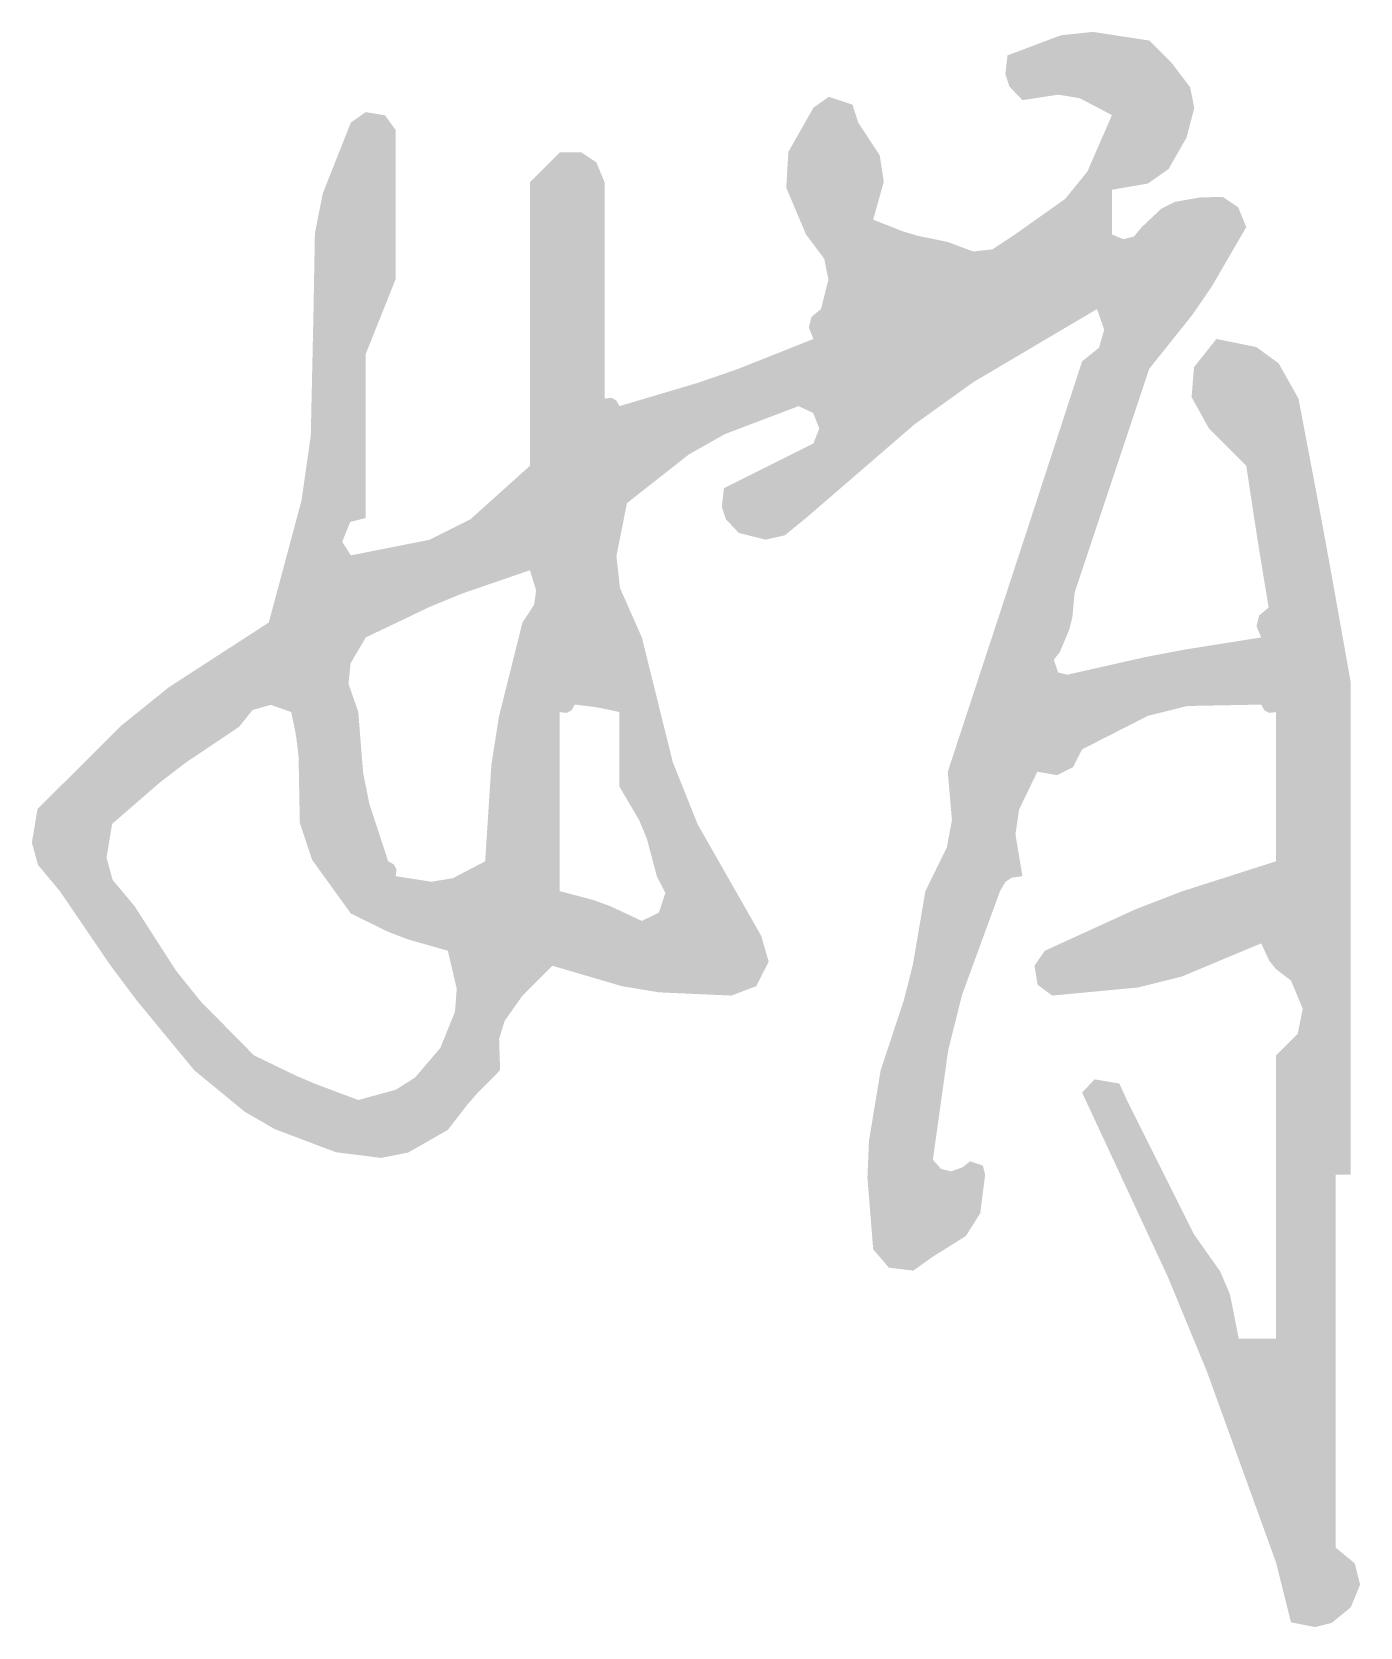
# Model space of a CAD drawing. Extents: x -37230 to 424755, y -141014 to 127947.
# Drawn here: x 48331 to 49127, y 21923 to 22879 of the extents above; entities that cross this region are included whole.
import ezdxf

# ---------------------------------------------------------------- set-up
doc = ezdxf.new("R2010")
doc.units = 0
doc.header["$LTSCALE"] = 1000
doc.header["$MEASUREMENT"] = 0

# ---------------------------------------------------------------- blocks, each defined once
blk = doc.blocks.new('1231313')
h = blk.add_hatch(color=1)
h.paths.add_polyline_path([(2276.47086, 1569.21226), (2276.47007, 1569.21938), (2276.47242, 1569.23122), (2276.48627, 1569.24211), (2276.49429, 1569.24664), (2276.51076, 1569.25289), (2276.51401, 1569.25138), (2276.5154, 1569.2479), (2276.51409, 1569.24456), (2276.50609, 1569.24056), (2276.50209, 1569.23856), (2276.49409, 1569.23456), (2276.49361, 1569.23037), (2276.49453, 1569.22762), (2276.49742, 1569.22455), (2276.50339, 1569.22306), (2276.50766, 1569.22401), (2276.51243, 1569.22789), (2276.53666, 1569.24881), (2276.54987, 1569.25829), (2276.57744, 1569.27457), (2276.57905, 1569.26999), (2276.57789, 1569.26594), (2276.57411, 1569.2629), (2276.56215, 1569.22621), (2276.55614, 1569.20787), (2276.5441, 1569.17121), (2276.54503, 1569.16039), (2276.54388, 1569.15428), (2276.5391, 1569.14453), (2276.53633, 1569.12827), (2276.5343, 1569.12018), (2276.5291, 1569.10452), (2276.52649, 1569.08872), (2276.52615, 1569.08048), (2276.52743, 1569.06451), (2276.53092, 1569.06042), (2276.53638, 1569.05974), (2276.54077, 1569.06285), (2276.54813, 1569.06747), (2276.55136, 1569.07256), (2276.55244, 1569.08118), (2276.55192, 1569.08323), (2276.54908, 1569.08417), (2276.54744, 1569.08285), (2276.54485, 1569.08191), (2276.5426, 1569.08247), (2276.54077, 1569.08452), (2276.5442, 1569.10902), (2276.54727, 1569.1213), (2276.55577, 1569.14453), (2276.55698, 1569.14661), (2276.55839, 1569.14755), (2276.56077, 1569.14787), (2276.55922, 1569.15717), (2276.56001, 1569.16271), (2276.56411, 1569.17121), (2276.56851, 1569.17044), (2276.57208, 1569.17222), (2276.57411, 1569.17621), (2276.58881, 1569.18369), (2276.59763, 1569.18589), (2276.61412, 1569.18621), (2276.61484, 1569.18491), (2276.61598, 1569.18434), (2276.61745, 1569.18454), (2276.61745, 1569.17121), (2276.61745, 1569.16454), (2276.61745, 1569.1512), (2276.59634, 1569.14445), (2276.58593, 1569.14042), (2276.56577, 1569.1312), (2276.56347, 1569.12786), (2276.56418, 1569.1236), (2276.56744, 1569.12119), (2276.5866, 1569.123), (2276.59636, 1569.12544), (2276.61412, 1569.13286), (2276.61592, 1569.12899), (2276.6174, 1569.12713), (2276.62079, 1569.12453), (2276.6234, 1569.11825), (2276.62228, 1569.11265), (2276.61745, 1569.10786), (2276.61745, 1569.08252), (2276.61745, 1569.06985), (2276.61745, 1569.04451), (2276.61412, 1569.04451), (2276.61245, 1569.04451), (2276.60912, 1569.04451), (2276.60714, 1569.05447), (2276.60497, 1569.05954), (2276.59912, 1569.06785), (2276.59311, 1569.07985), (2276.59011, 1569.08585), (2276.58411, 1569.09786), (2276.58243, 1569.10155), (2276.57689, 1569.10247), (2276.57411, 1569.09952), (2276.59328, 1569.05832), (2276.60198, 1569.03723), (2276.61745, 1568.9945), (2276.61879, 1568.98916), (2276.61945, 1568.98649), (2276.62079, 1568.98116), (2276.62618, 1568.9801), (2276.62986, 1568.98102), (2276.63412, 1568.98449), (2276.63622, 1568.98958), (2276.63503, 1568.99433), (2276.63079, 1568.99783), (2276.63079, 1569.03117), (2276.63079, 1569.04784), (2276.63079, 1569.08118), (2276.63212, 1569.08118), (2276.63279, 1569.08118), (2276.63412, 1569.08118), (2276.63412, 1569.1252), (2276.63412, 1569.1472), (2276.63412, 1569.19121), (2276.6296, 1569.21658), (2276.62727, 1569.22925), (2276.62246, 1569.25456), (2276.61801, 1569.26247), (2276.61301, 1569.2661), (2276.60412, 1569.2679), (2276.59912, 1569.26161), (2276.59857, 1569.25492), (2276.60245, 1569.24789), (2276.60578, 1569.24456), (2276.60745, 1569.24289), (2276.61079, 1569.23956), (2276.61271, 1569.22688), (2276.61371, 1569.22054), (2276.61579, 1569.20788), (2276.61367, 1569.20613), (2276.61307, 1569.20376), (2276.61412, 1569.20121), (2276.59668, 1569.19844), (2276.588, 1569.19677), (2276.57078, 1569.19288), (2276.56873, 1569.1934), (2276.56779, 1569.19624), (2276.56911, 1569.19788), (2276.57123, 1569.20295), (2276.57193, 1569.20574), (2276.57244, 1569.21122), (2276.57911, 1569.23122), (2276.58244, 1569.24123), (2276.58911, 1569.26123), (2276.5987, 1569.27322), (2276.60309, 1569.27962), (2276.61079, 1569.2929), (2276.60896, 1569.29735), (2276.60559, 1569.29959), (2276.60078, 1569.29957), (2276.59491, 1569.29854), (2276.5918, 1569.29699), (2276.58745, 1569.2929), (2276.58569, 1569.29079), (2276.58332, 1569.29019), (2276.58078, 1569.29124), (2276.58078, 1569.29524), (2276.58078, 1569.29724), (2276.58078, 1569.30124), (2276.5888, 1569.30262), (2276.59341, 1569.30584), (2276.59745, 1569.31291), (2276.59917, 1569.31949), (2276.59824, 1569.32417), (2276.59411, 1569.32958), (2276.59211, 1569.33158), (2276.59111, 1569.33258), (2276.58911, 1569.33458), (2276.57652, 1569.3365), (2276.56936, 1569.33575), (2276.55744, 1569.33125), (2276.55696, 1569.32706), (2276.55788, 1569.32431), (2276.56077, 1569.32125), (2276.56879, 1569.32248), (2276.57359, 1569.32168), (2276.58078, 1569.31791), (2276.57529, 1569.30531), (2276.57032, 1569.29919), (2276.55911, 1569.29124), (2276.55406, 1569.28792), (2276.54975, 1569.28744), (2276.5441, 1569.28957), (2276.53728, 1569.29097), (2276.5339, 1569.29199), (2276.52743, 1569.29457), (2276.52981, 1569.30301), (2276.5289, 1569.30891), (2276.5241, 1569.31624), (2276.5228, 1569.32026), (2276.51754, 1569.32201), (2276.51409, 1569.31958), (2276.50849, 1569.3097), (2276.50801, 1569.3017), (2276.51243, 1569.29124), (2276.5165, 1569.2858), (2276.51743, 1569.28116), (2276.51576, 1569.27457), (2276.51364, 1569.27282), (2276.51305, 1569.27044), (2276.51409, 1569.2679), (2276.49704, 1569.26113), (2276.48834, 1569.25812), (2276.47075, 1569.25289), (2276.47003, 1569.2542), (2276.46889, 1569.25476), (2276.46742, 1569.25456), (2276.46742, 1569.2739), (2276.46742, 1569.28357), (2276.46742, 1569.30291), (2276.46559, 1569.30735), (2276.46222, 1569.3096), (2276.45741, 1569.30958), (2276.45475, 1569.30691), (2276.45341, 1569.30557), (2276.45074, 1569.30291), (2276.45074, 1569.27757), (2276.45074, 1569.2649), (2276.45074, 1569.23956), (2276.43744, 1569.2276), (2276.42829, 1569.22302), (2276.41073, 1569.21955), (2276.40881, 1569.22259), (2276.41059, 1569.22702), (2276.41407, 1569.22789), (2276.41407, 1569.24256), (2276.41407, 1569.24989), (2276.41407, 1569.26456), (2276.41674, 1569.27123), (2276.41807, 1569.27457), (2276.42074, 1569.28124), (2276.42074, 1569.29457), (2276.42074, 1569.30124), (2276.42074, 1569.31458), (2276.41836, 1569.31787), (2276.41405, 1569.31858), (2276.41073, 1569.31624), (2276.40447, 1569.30044), (2276.4027, 1569.29157), (2276.4024, 1569.27457), (2276.40178, 1569.24628), (2276.39972, 1569.23188), (2276.3924, 1569.20455), (2276.37011, 1569.19011), (2276.35955, 1569.1816), (2276.34072, 1569.16287), (2276.33947, 1569.15537), (2276.34084, 1569.15036), (2276.34572, 1569.14453), (2276.35698, 1569.128), (2276.36301, 1569.11997), (2276.37573, 1569.10452), (2276.38704, 1569.09523), (2276.39371, 1569.09137), (2276.4074, 1569.08619), (2276.41752, 1569.08493), (2276.42355, 1569.08613), (2276.43241, 1569.09119), (2276.43674, 1569.0968), (2276.43909, 1569.09949), (2276.44408, 1569.10452), (2276.44386, 1569.11148), (2276.44507, 1569.1155), (2276.44908, 1569.12119), (2276.45174, 1569.12386), (2276.45308, 1569.1252), (2276.45575, 1569.12786), (2276.47131, 1569.12329), (2276.47955, 1569.12192), (2276.49576, 1569.12119), (2276.50133, 1569.12331), (2276.50408, 1569.1288), (2276.50242, 1569.13453), (2276.4882, 1569.15949), (2276.48267, 1569.17333), (2276.47575, 1569.20121)])
h.paths.add_polyline_path([(2276.41407, 1569.20121), (2276.42837, 1569.20805), (2276.43575, 1569.21107), (2276.45074, 1569.21622), (2276.45213, 1569.21171), (2276.45167, 1569.20849), (2276.44908, 1569.20455), (2276.44383, 1569.1836), (2276.44213, 1569.17275), (2276.44074, 1569.1512), (2276.43356, 1569.14743), (2276.42875, 1569.14663), (2276.42074, 1569.14787), (2276.42094, 1569.14935), (2276.42037, 1569.15048), (2276.41907, 1569.1512), (2276.41484, 1569.16413), (2276.41347, 1569.17099), (2276.4124, 1569.18454), (2276.41021, 1569.19088), (2276.41067, 1569.19544)], flags=16)
h.paths.add_polyline_path([(2276.3974, 1569.18454), (2276.39825, 1569.18058), (2276.39858, 1569.17857), (2276.39906, 1569.17454), (2276.39933, 1569.15978), (2276.40209, 1569.1515), (2276.41073, 1569.13953), (2276.41907, 1569.13544), (2276.42348, 1569.13375), (2276.43241, 1569.1312), (2276.43439, 1569.12273), (2276.434, 1569.11759), (2276.43074, 1569.10952), (2276.4251, 1569.1029), (2276.42079, 1569.10016), (2276.4124, 1569.09786), (2276.40289, 1569.10142), (2276.3982, 1569.10343), (2276.38906, 1569.10786), (2276.37707, 1569.12002), (2276.37163, 1569.12683), (2276.36239, 1569.1412), (2276.35751, 1569.14703), (2276.35614, 1569.15204), (2276.35739, 1569.15954), (2276.36816, 1569.16889), (2276.37388, 1569.17326), (2276.38573, 1569.18121), (2276.38877, 1569.18499), (2276.39282, 1569.18615)], flags=17)
h.paths.add_polyline_path([(2276.45741, 1569.18454), (2276.45889, 1569.18434), (2276.46002, 1569.18491), (2276.46075, 1569.18621), (2276.46477, 1569.18573), (2276.46678, 1569.18539), (2276.47075, 1569.18454), (2276.47075, 1569.17788), (2276.47075, 1569.17454), (2276.47075, 1569.16787), (2276.47514, 1569.1604), (2276.47687, 1569.15625), (2276.47909, 1569.14787), (2276.481, 1569.14411), (2276.47954, 1569.13973), (2276.47575, 1569.13787), (2276.46868, 1569.14118), (2276.46496, 1569.14253), (2276.45741, 1569.14453), (2276.45741, 1569.16054), (2276.45741, 1569.16854)], flags=17)
blk = doc.blocks.new('我')
at = {"xscale": 2683.085783044284, "yscale": 2683.085783044284, "zscale": 2683.085783044284}
blk.add_blockref('1231313', (-6166053.68, -4252595.31), dxfattribs=at)

msp = doc.modelspace()

# ---------------------------------------------------------------- block references
msp.add_blockref('我', (106770.64, 64809.93))

doc.saveas('drawing.dxf')
